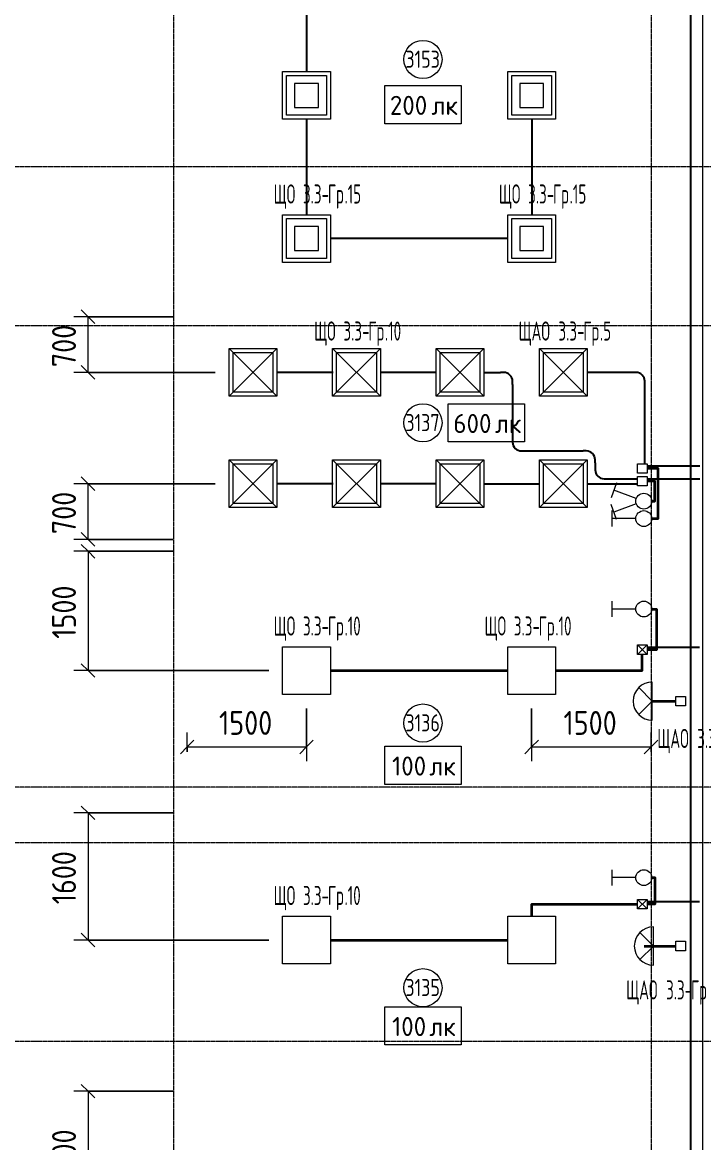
# Model space of a CAD drawing. Header units: millimetres. Extents: x -4730 to 98194, y -4296 to 93388.
# Drawn here: x 76099 to 84661, y 12727 to 26817 of the extents above; entities that cross this region are included whole.
import ezdxf

# ---------------------------------------------------------------- set-up
doc = ezdxf.new("R2010")
doc.units = ezdxf.units.MM
doc.linetypes.add('Линия сетки', pattern=[22.225, 12.7, -3.175, 3.175, -3.175])
for name, color, linetype, lineweight, true_color in [('Кабельные лотки', 5, 'Continuous', 25, 0x0000ff), ('Короба', 7, 'Continuous', 25, 0x008000), ('Соединительные детали коробов', 7, 'Continuous', 25, 0x008000), ('Типовые аннотации', 5, 'Continuous', 18, 0x0000ff)]:
    doc.layers.add(name, color=color, linetype=linetype, lineweight=lineweight, true_color=true_color)
for name, color, linetype, lineweight in [('Марки помещений', 7, 'Continuous', 9), ('Марки силовых электроприборов', 7, 'Continuous', 9), ('Осевая линия', 7, 'Continuous', 18), ('Оси', 7, 'Continuous', 9), ('Провода', 7, 'Continuous', 35), ('Размеры', 7, 'Continuous', 9), ('Размеры-120', 7, 'Continuous', 9)]:
    doc.layers.add(name, color=color, linetype=linetype, lineweight=lineweight)
doc.styles.add('GOST Common', font='GOST_Common.ttf', dxfattribs={"width": 0.6, "height": 240})
doc.styles.add('GOST Common_1', font='GOST_Common.ttf', dxfattribs={"width": 0.9, "height": 300})
doc.styles.add('GOST Common_2', font='GOST_Common.ttf', dxfattribs={"width": 0.8, "height": 216})
doc.styles.add('GOST Common_3', font='GOST_Common.ttf', dxfattribs={"height": 240})
doc.dimstyles.new('ADSK_Проверочный', dxfattribs={"dimscale": 304.8, "dimtxt": 301.714499, "dimasz": 0.556693, "dimexe": 0.590551, "dimexo": 0.590551, "dimgap": 0.19685, "dimtad": 1, "dimdec": 3, "dimrnd": 0.001, "dimdsep": 46, "dimtxsty": 'GOST Common_1', "dimblk1": 'OBLIQUE', "dimblk2": 'OBLIQUE', "dimsah": 1, "dimcen": 0.09, "dimazin": 0, "dimtfac": 1, "dimtdec": 4, "dimtix": 1, "dimtmove": 0, "dimatfit": 3, "dimfxl": 1, "dimtvp": 1, "dimtolj": 1, "dimtzin": 0, "dimarcsym": 2})

# ---------------------------------------------------------------- blocks, each defined once
blk = doc.blocks.new('M_Короб_ отвод - Плоский торец - ПВХ - Стандартная-2386742-3-й этаж')
at = {"layer": 'Соединительные детали коробов'}
for p, q in [((0, 111.95), (0, 150.05)), ((-150.05, 0), (-111.95, 0))]:
    blk.add_line(p, q, dxfattribs=at)
blk.add_arc((-111.95, 111.95), 111.95, 270, 0, dxfattribs=at)
blk = doc.blocks.new('DIMBLOCK205-3-й этаж')
at = {"layer": 'Размеры-120'}
for p, q in [((79670, 18187), (79670, 17524)), ((79670, 17704), (79670, 18187)), ((78170, 17644), (78170, 17884)), ((78170, 17704), (78255, 17789)), ((79670, 17704), (79755, 17789)), ((78170, 17704), (78085, 17619)), ((78170, 17704), (79670, 17704)), ((78170, 17704), (78170, 17644)), ((79670, 17704), (79585, 17619))]:
    blk.add_line(p, q, dxfattribs=at)
at = {"layer": 'Размеры-120', "color": 0, "insert": (78570, 18156), "char_height": 300, "width": 840.71, "attachment_point": 1, "line_spacing_factor": 1.022761, "style": 'GOST Common_1'}
blk.add_mtext('1500', dxfattribs=at)
blk = doc.blocks.new('_Oblique')
at = {"color": 0, "linetype": 'ByBlock', "lineweight": -2}
blk.add_line((-0.5, -0.5), (0.5, 0.5), dxfattribs=at)
blk = doc.blocks.new('DIMBLOCK206-3-й этаж')
at = {"layer": 'Размеры-120'}
for p, q in [((82500, 18187), (82500, 17524)), ((82500, 17704), (82500, 18187)), ((82500, 17704), (82585, 17789)), ((84000, 17644), (84000, 17884)), ((84000, 17704), (84085, 17789)), ((82500, 17704), (82415, 17619)), ((82500, 17704), (84000, 17704)), ((84000, 17704), (83915, 17619)), ((84000, 17704), (84000, 17644))]:
    blk.add_line(p, q, dxfattribs=at)
at = {"layer": 'Размеры-120', "color": 0, "insert": (82900, 18156), "char_height": 300, "width": 840.71, "attachment_point": 1, "line_spacing_factor": 1.022761, "style": 'GOST Common_1'}
blk.add_mtext('1500', dxfattribs=at)
blk = doc.blocks.new('DIMBLOCK207-3-й этаж')
at = {"layer": 'Размеры-120'}
for p, q in [((77990, 23115), (76744, 23115)), ((76924, 23115), (76839, 23200)), ((76924, 22415), (76924, 23115)), ((76924, 23115), (77008, 23030)), ((76924, 23115), (77990, 23115)), ((78523, 22415), (76744, 22415)), ((76924, 22415), (76839, 22500)), ((76924, 22415), (77008, 22330)), ((76924, 22415), (78523, 22415))]:
    blk.add_line(p, q, dxfattribs=at)
at = {"layer": 'Размеры-120', "color": 0, "insert": (76472, 22481), "char_height": 300, "width": 681.16, "attachment_point": 1, "rotation": 90, "line_spacing_factor": 1.022761, "style": 'GOST Common_1'}
blk.add_mtext('700', dxfattribs=at)
blk = doc.blocks.new('DIMBLOCK208-3-й этаж')
at = {"layer": 'Размеры-120'}
for p, q in [((78523, 21015), (76744, 21015)), ((76924, 21015), (76839, 21100)), ((76924, 20315), (76924, 21015)), ((76924, 21015), (77008, 20930)), ((76924, 21015), (78523, 21015)), ((77990, 20315), (76744, 20315)), ((76924, 20315), (76839, 20400)), ((76924, 20315), (77008, 20230)), ((76924, 20315), (77990, 20315))]:
    blk.add_line(p, q, dxfattribs=at)
at = {"layer": 'Размеры-120', "color": 0, "insert": (76472, 20381), "char_height": 300, "width": 681.16, "attachment_point": 1, "rotation": 90, "line_spacing_factor": 1.022761, "style": 'GOST Common_1'}
blk.add_mtext('700', dxfattribs=at)
blk = doc.blocks.new('DIMBLOCK209-3-й этаж')
at = {"layer": 'Размеры-120'}
for p, q in [((77990, 20165), (76744, 20165)), ((76924, 20165), (76839, 20250)), ((76924, 20165), (76924, 18665)), ((76924, 20165), (77008, 20080)), ((76924, 20165), (77990, 20165)), ((76924, 18665), (76839, 18750)), ((79195, 18665), (76744, 18665)), ((76924, 18665), (77008, 18580)), ((76924, 18665), (79195, 18665))]:
    blk.add_line(p, q, dxfattribs=at)
at = {"layer": 'Размеры-120', "color": 0, "insert": (76472, 19065), "char_height": 300, "width": 840.71, "attachment_point": 1, "rotation": 90, "line_spacing_factor": 1.022761, "style": 'GOST Common_1'}
blk.add_mtext('1500', dxfattribs=at)
blk = doc.blocks.new('DIMBLOCK210-3-й этаж')
at = {"layer": 'Размеры-120'}
for p, q in [((76924, 16875), (76839, 16960)), ((77990, 16875), (76744, 16875)), ((76924, 16875), (76924, 15275)), ((76924, 16875), (77008, 16790)), ((76924, 16875), (77990, 16875)), ((76924, 15275), (76839, 15360)), ((79195, 15275), (76744, 15275)), ((76924, 15275), (77008, 15190)), ((76924, 15275), (79195, 15275))]:
    blk.add_line(p, q, dxfattribs=at)
at = {"layer": 'Размеры-120', "color": 0, "insert": (76472, 15725), "char_height": 300, "width": 840.71, "attachment_point": 1, "rotation": 90, "line_spacing_factor": 1.022761, "style": 'GOST Common_1'}
blk.add_mtext('1600', dxfattribs=at)
blk = doc.blocks.new('DIMBLOCK211-3-й этаж')
at = {"layer": 'Размеры-120'}
for p, q in [((76924, 13375), (76839, 13460)), ((77990, 13375), (76744, 13375)), ((76924, 13375), (76924, 11775)), ((76924, 13375), (77008, 13290)), ((76924, 13375), (77990, 13375)), ((76924, 11775), (76839, 11860)), ((79195, 11775), (76744, 11775)), ((76924, 11775), (77008, 11690)), ((76924, 11775), (79195, 11775))]:
    blk.add_line(p, q, dxfattribs=at)
at = {"layer": 'Размеры-120', "color": 0, "insert": (76472, 12225), "char_height": 300, "width": 840.71, "attachment_point": 1, "rotation": 90, "line_spacing_factor": 1.022761, "style": 'GOST Common_1'}
blk.add_mtext('1600', dxfattribs=at)
blk = doc.blocks.new('ADSK_Марка_Помещение_1_ГОСТ21-501-2011 - Номер-85995-3-й этаж')
at = {"layer": 'Марки помещений'}
blk.add_circle((0, 0), 2, dxfattribs=at)
blk = doc.blocks.new('Морка помещения_освещённость_ - Морка помещения_освещённость_-1484368-3-й этаж')
at = {"layer": 'Марки помещений', "color": 190, "true_color": 0x8000ff}
for p, q in [((-4, 0), (-4, 4)), ((-4, 4), (4, 4)), ((4, 4), (4, 0)), ((4, 0), (-4, 0))]:
    blk.add_line(p, q, dxfattribs=at)

msp = doc.modelspace()

# ---------------------------------------------------------------- linework, layer by layer
at = {"layer": 'Кабельные лотки'}
msp.add_line((84497.9607, 45760), (84497.9607, 2398.1437), dxfattribs=at)
at = {"layer": 'Короба'}
for p, q in [((79672.264, 26196.4468), (79672.264, 27057.065)), ((79672.264, 24396.4468), (79672.264, 25601.4468)), ((82502.264, 25601.4468), (82502.264, 24396.4468)), ((82204.764, 24098.9468), (79969.764, 24098.9468)), ((80003.1897, 22415), (79298.1897, 22415)), ((81303.1897, 22415), (80598.1897, 22415)), ((81898.1897, 22415), (82109.95, 22415)), ((83772.3124, 22415), (83198.1897, 22415)), ((82260, 22264.95), (82260, 21576.6025)), ((83922.3624, 21266.5), (83922.3624, 22264.95)), ((82410.05, 21426.5525), (83148.1397, 21426.5525)), ((83298.1897, 21276.5025), (83298.1897, 21228.05)), ((83950.8624, 21238), (84613.6067, 21238)), ((80003.1897, 21015), (79298.1897, 21015)), ((81303.1897, 21015), (80598.1897, 21015)), ((81898.1897, 21015), (82603.1897, 21015)), ((83198.1897, 21015), (83830.8624, 21015)), ((83448.2397, 21078), (83830.8624, 21078)), ((83950.8624, 21078), (84613.6067, 21078)), ((83950.8624, 18958), (84610.8624, 18958)), ((83950.8624, 15758), (84610.8624, 15758))]:
    msp.add_line(p, q, dxfattribs=at)
at = {"layer": 'Осевая линия'}
msp.add_line((84647.9607, 45760), (84647.9607, 2398.1437), dxfattribs=at)
at = {"layer": 'Оси', "linetype": 'Линия сетки'}
for p, q in [((78000, 93388.3703), (78000, -3096.3487)), ((84000, 93388.3703), (84000, -3096.3487)), ((98194.2682, 25000), (-3530.0173, 25000)), ((98194.2682, 23000), (-3530.0173, 23000)), ((98194.2682, 17200), (-3530.0173, 17200)), ((98194.2682, 16500), (-3530.0173, 16500)), ((98194.2682, 14000), (-3530.0173, 14000))]:
    msp.add_line(p, q, dxfattribs=at)
at = {"layer": 'Провода'}
for p, q in [((79970, 18665), (82200, 18665)), ((84015, 18280.0005), (84312.4744, 18280)), ((79970, 15275), (82200, 15275)), ((83915, 15200), (84312.4744, 15200))]:
    msp.add_line(p, q, dxfattribs=at)
at = {"layer": 'Провода', "flags": 128}
for points in [[(84009.3567, 20576.2257), (84090, 20576.2257), (84090, 21206.5021), (83950.8624, 21206.5006)], [(84009.3567, 20795.446), (84050, 20795.446), (84050, 21046.5021), (83950.8624, 21046.5008)], [(84009.3567, 19438.7154), (84070, 19438.7154), (84070, 18926.5021), (83950.8624, 18926.5007)], [(82800, 18665), (83890.8576, 18665), (83890.8613, 18866.5)], [(84009.3567, 16060), (84050, 16060), (84050, 15726.5021), (83950.8624, 15726.5008)], [(82501.5043, 15575), (82502.264, 15726.5021), (83830.8624, 15726.5001)]]:
    msp.add_lwpolyline(points, dxfattribs=at)
at = {"layer": 'Типовые аннотации'}
for p, q in [((79370, 26198.9468), (79970, 26198.9468)), ((79370, 25598.9468), (79370, 26198.9468)), ((79420, 26148.9468), (79920, 26148.9468)), ((79420, 25648.9468), (79420, 26148.9468)), ((79920, 26148.9468), (79920, 25648.9468)), ((79970, 26198.9468), (79970, 25598.9468)), ((82200, 26198.9468), (82800, 26198.9468)), ((82200, 25598.9468), (82200, 26198.9468)), ((82250, 26148.9468), (82750, 26148.9468)), ((82250, 25648.9468), (82250, 26148.9468)), ((82750, 26148.9468), (82750, 25648.9468)), ((82800, 26198.9468), (82800, 25598.9468)), ((79520, 26048.9468), (79520, 25748.9468)), ((79820, 26048.9468), (79520, 26048.9468)), ((79820, 25748.9468), (79820, 26048.9468)), ((82350, 26048.9468), (82350, 25748.9468)), ((82650, 26048.9468), (82350, 26048.9468)), ((82650, 25748.9468), (82650, 26048.9468)), ((79920, 25648.9468), (79420, 25648.9468)), ((79520, 25748.9468), (79820, 25748.9468)), ((82750, 25648.9468), (82250, 25648.9468)), ((82350, 25748.9468), (82650, 25748.9468)), ((79970, 25598.9468), (79370, 25598.9468)), ((82800, 25598.9468), (82200, 25598.9468)), ((79370, 24398.9468), (79970, 24398.9468)), ((79370, 23798.9468), (79370, 24398.9468)), ((79970, 24398.9468), (79970, 23798.9468)), ((82200, 24398.9468), (82800, 24398.9468)), ((82200, 23798.9468), (82200, 24398.9468)), ((82800, 24398.9468), (82800, 23798.9468)), ((79420, 24348.9468), (79920, 24348.9468)), ((79420, 23848.9468), (79420, 24348.9468)), ((79520, 24248.9468), (79520, 23948.9468)), ((79820, 24248.9468), (79520, 24248.9468)), ((79820, 23948.9468), (79820, 24248.9468)), ((79920, 24348.9468), (79920, 23848.9468)), ((82250, 24348.9468), (82750, 24348.9468)), ((82250, 23848.9468), (82250, 24348.9468)), ((82350, 24248.9468), (82350, 23948.9468)), ((82650, 24248.9468), (82350, 24248.9468)), ((82650, 23948.9468), (82650, 24248.9468)), ((82750, 24348.9468), (82750, 23848.9468)), ((79920, 23848.9468), (79420, 23848.9468)), ((79520, 23948.9468), (79820, 23948.9468)), ((82750, 23848.9468), (82250, 23848.9468)), ((82350, 23948.9468), (82650, 23948.9468)), ((79970, 23798.9468), (79370, 23798.9468)), ((82800, 23798.9468), (82200, 23798.9468)), ((78698.4257, 22715), (79298.4257, 22715)), ((78698.4257, 22115), (78698.4257, 22715)), ((78698.4257, 22715), (79298.4257, 22115)), ((78698.4257, 22115), (79298.4257, 22715)), ((79298.4257, 22715), (79298.4257, 22115)), ((79998.4257, 22715), (80598.4257, 22715)), ((79998.4257, 22115), (79998.4257, 22715)), ((79998.4257, 22715), (80598.4257, 22115)), ((79998.4257, 22115), (80598.4257, 22715)), ((80598.4257, 22715), (80598.4257, 22115)), ((81298.4257, 22715), (81898.4257, 22715)), ((81298.4257, 22115), (81298.4257, 22715)), ((81298.4257, 22715), (81898.4257, 22115)), ((81298.4257, 22115), (81898.4257, 22715)), ((81898.4257, 22715), (81898.4257, 22115)), ((78748.4257, 22665), (79248.4257, 22665)), ((78748.4257, 22165), (78748.4257, 22665)), ((79248.4257, 22665), (79248.4257, 22165)), ((80048.4257, 22665), (80548.4257, 22665)), ((80048.4257, 22165), (80048.4257, 22665)), ((80548.4257, 22665), (80548.4257, 22165)), ((81348.4257, 22665), (81848.4257, 22665)), ((81348.4257, 22165), (81348.4257, 22665)), ((81848.4257, 22665), (81848.4257, 22165)), ((79248.4257, 22165), (78748.4257, 22165)), ((80548.4257, 22165), (80048.4257, 22165)), ((81848.4257, 22165), (81348.4257, 22165)), ((79298.4257, 22115), (78698.4257, 22115)), ((80598.4257, 22115), (79998.4257, 22115)), ((81898.4257, 22115), (81298.4257, 22115)), ((78698.4257, 21315), (79298.4257, 21315)), ((78698.4257, 20715), (78698.4257, 21315)), ((78698.4257, 21315), (79298.4257, 20715)), ((78698.4257, 20715), (79298.4257, 21315)), ((79298.4257, 21315), (79298.4257, 20715)), ((79998.4257, 21315), (80598.4257, 21315)), ((79998.4257, 20715), (79998.4257, 21315)), ((79998.4257, 21315), (80598.4257, 20715)), ((79998.4257, 20715), (80598.4257, 21315)), ((80598.4257, 21315), (80598.4257, 20715)), ((81298.4257, 21315), (81898.4257, 21315)), ((81298.4257, 20715), (81298.4257, 21315)), ((81298.4257, 21315), (81898.4257, 20715)), ((81298.4257, 20715), (81898.4257, 21315)), ((81898.4257, 21315), (81898.4257, 20715)), ((82598.4257, 21315), (83198.4257, 21315)), ((82598.4257, 20715), (82598.4257, 21315)), ((82598.4257, 21315), (83198.4257, 20715)), ((82598.4257, 20715), (83198.4257, 21315)), ((83198.4257, 21315), (83198.4257, 20715)), ((78748.4257, 21265), (79248.4257, 21265)), ((78748.4257, 20765), (78748.4257, 21265)), ((79248.4257, 21265), (79248.4257, 20765)), ((80048.4257, 21265), (80548.4257, 21265)), ((80048.4257, 20765), (80048.4257, 21265)), ((80548.4257, 21265), (80548.4257, 20765)), ((81348.4257, 21265), (81848.4257, 21265)), ((81348.4257, 20765), (81348.4257, 21265)), ((81848.4257, 21265), (81848.4257, 20765)), ((82648.4257, 21265), (83148.4257, 21265)), ((82648.4257, 20765), (82648.4257, 21265)), ((83148.4257, 21265), (83148.4257, 20765)), ((83567.6816, 21026.2233), (83499.2776, 20838.2848)), ((83815.3874, 20829.648), (83533.4796, 20932.254)), ((79298.4257, 20715), (78698.4257, 20715)), ((79248.4257, 20765), (78748.4257, 20765)), ((80598.4257, 20715), (79998.4257, 20715)), ((80548.4257, 20765), (80048.4257, 20765)), ((81898.4257, 20715), (81298.4257, 20715)), ((81848.4257, 20765), (81348.4257, 20765)), ((83198.4257, 20715), (82598.4257, 20715)), ((83148.4257, 20765), (82648.4257, 20765)), ((83567.6816, 20564.6687), (83499.2776, 20752.6072)), ((83815.3874, 20761.244), (83533.4796, 20658.6379)), ((83509.3567, 19538.7154), (83509.3567, 19338.7154)), ((83809.3567, 19438.7154), (83509.3567, 19438.7154)), ((79370, 18965), (79970, 18965)), ((79370, 18365), (79370, 18965)), ((79970, 18965), (79970, 18365)), ((82200, 18965), (82800, 18965)), ((82200, 18365), (82200, 18965)), ((82800, 18965), (82800, 18365)), ((79970, 18365), (79370, 18365)), ((82800, 18365), (82200, 18365)), ((83509.3567, 16160), (83509.3567, 15960)), ((83809.3567, 16060), (83509.3567, 16060)), ((79370, 15575), (79970, 15575)), ((79370, 14975), (79370, 15575)), ((79970, 15575), (79970, 14975)), ((82200, 15575), (82800, 15575)), ((82200, 14975), (82200, 15575)), ((82800, 15575), (82800, 14975)), ((79970, 14975), (79370, 14975)), ((82800, 14975), (82200, 14975))]:
    msp.add_line(p, q, dxfattribs=at)
at = {"layer": 'Типовые аннотации', "color": 1, "true_color": 0xff0000}
for p, q in [((82598.4257, 22715), (83198.4257, 22715)), ((82598.4257, 22115), (82598.4257, 22715)), ((82598.4257, 22715), (83198.4257, 22115)), ((82598.4257, 22115), (83198.4257, 22715)), ((83198.4257, 22715), (83198.4257, 22115)), ((82648.4257, 22665), (83148.4257, 22665)), ((82648.4257, 22165), (82648.4257, 22665)), ((83148.4257, 22665), (83148.4257, 22165)), ((83148.4257, 22165), (82648.4257, 22165)), ((83198.4257, 22115), (82598.4257, 22115)), ((83509.3567, 20676.2257), (83509.3567, 20476.2257)), ((83809.3567, 20576.2257), (83509.3567, 20576.2257)), ((84015, 18040), (84015, 18520)), ((84015, 18280), (83845.2944, 18449.7056)), ((84312.4744, 18340), (84432.4744, 18340)), ((84312.4744, 18220), (84312.4744, 18340)), ((84432.4744, 18340), (84432.4744, 18220)), ((84015, 18280), (83845.2944, 18110.2944)), ((84432.4744, 18220), (84312.4744, 18220)), ((84030, 15200), (83860.2944, 15369.7056)), ((84030, 14960), (84030, 15440)), ((84312.4744, 15260), (84432.4744, 15260)), ((84312.4744, 15140), (84312.4744, 15260)), ((84432.4744, 15260), (84432.4744, 15140)), ((84030, 15200), (83860.2944, 15030.2944)), ((84432.4744, 15140), (84312.4744, 15140))]:
    msp.add_line(p, q, dxfattribs=at)
at = {"layer": 'Типовые аннотации', "color": 7}
for p, q in [((83830.8624, 21266.5), (83950.8624, 21266.5)), ((83830.8624, 21146.5), (83830.8624, 21266.5)), ((83950.8624, 21146.5), (83830.8624, 21146.5)), ((83950.8624, 21266.5), (83950.8624, 21146.5)), ((83830.8624, 21106.5), (83950.8624, 21106.5)), ((83830.8624, 20986.5), (83830.8624, 21106.5)), ((83950.8624, 21106.5), (83950.8624, 20986.5)), ((83950.8624, 20986.5), (83830.8624, 20986.5)), ((83830.8624, 18986.5), (83950.8624, 18986.5)), ((83830.8624, 18866.5), (83830.8624, 18986.5)), ((83830.8624, 18986.5), (83950.8624, 18866.5)), ((83830.8624, 18866.5), (83950.8624, 18986.5)), ((83950.8624, 18986.5), (83950.8624, 18866.5)), ((83950.8624, 18866.5), (83830.8624, 18866.5)), ((83830.8624, 15786.5), (83950.8624, 15786.5)), ((83830.8624, 15666.5), (83830.8624, 15786.5)), ((83830.8624, 15786.5), (83950.8624, 15666.5)), ((83830.8624, 15666.5), (83950.8624, 15786.5)), ((83950.8624, 15786.5), (83950.8624, 15666.5)), ((83950.8624, 15666.5), (83830.8624, 15666.5))]:
    msp.add_line(p, q, dxfattribs=at)
at = {"layer": 'Типовые аннотации'}
for centre in [(83909.3567, 20795.446), (83909.3567, 19438.7154), (83909.3567, 16060)]:
    msp.add_circle(centre, 100, dxfattribs=at)
at = {"layer": 'Типовые аннотации', "color": 1, "true_color": 0xff0000}
msp.add_circle((83909.3567, 20576.2257), 100, dxfattribs=at)
for centre in [(84015, 18280), (84030, 15200)]:
    msp.add_arc(centre, 240, 90, 270, dxfattribs=at)

# ---------------------------------------------------------------- block references
at = {"layer": 'Марки помещений', "xscale": 120, "yscale": 120, "zscale": 120}
for p in [(81133.6007, 26351.5977), (81133.6007, 21780.9518), (81133.6007, 18004.4508), (81133.6007, 14675.6205)]:
    msp.add_blockref('ADSK_Марка_Помещение_1_ГОСТ21-501-2011 - Номер-85995-3-й этаж', p, dxfattribs=at)
at = {"layer": 'Марки помещений', "color": 190, "true_color": 0x8000ff, "xscale": 120, "yscale": 120, "zscale": 120}
for p in [(81133.6007, 25542.4884), (81931.5979, 21540.9518), (81133.6007, 17232.4003), (81133.6007, 13955.6205)]:
    msp.add_blockref('Морка помещения_освещённость_ - Морка помещения_освещённость_-1484368-3-й этаж', p, dxfattribs=at)
at = {"layer": 'Соединительные детали коробов'}
for p, rotation in [((82260, 22415), 90), ((83922.3624, 22415), 90), ((82260, 21426.5525), 270), ((83298.1897, 21426.5525), 90), ((83298.1897, 21078), 270)]:
    msp.add_blockref('M_Короб_ отвод - Плоский торец - ПВХ - Стандартная-2386742-3-й этаж', p, dxfattribs=dict(at, rotation=rotation))

# ---------------------------------------------------------------- texts
at = {"layer": 'Марки помещений', "char_height": 216, "width": 546.4302, "attachment_point": 1, "style": 'GOST Common_2'}
for s, insert in [('3153', (80912.4848, 26462.3849)), ('3137', (80912.4848, 21891.739)), ('3136', (80912.4848, 18115.2381)), ('3135', (80912.4848, 14786.4077))]:
    msp.add_mtext(s, dxfattribs=dict(at, insert=insert))
at = {"layer": 'Марки помещений', "color": 190, "true_color": 0x8000ff, "char_height": 240, "attachment_point": 1, "style": 'GOST Common_3'}
for s, insert, width in [('200', (80717.5169, 25894.2004), 634.9365), ('лк', (81241.3919, 25894.2004), 413.67075), ('600', (81515.514, 21892.6637), 634.9365), ('лк', (82039.389, 21892.6637), 413.67075), ('100', (80745.7169, 17584.1123), 567.59475), ('лк', (81214.0294, 17584.1123), 413.67075), ('100', (80745.7169, 14307.3324), 567.59475), ('лк', (81214.0294, 14307.3324), 413.67075)]:
    msp.add_mtext(s, dxfattribs=dict(at, insert=insert, width=width))
at = {"layer": 'Марки силовых электроприборов', "char_height": 240, "attachment_point": 1, "style": 'GOST Common'}
for s, insert, width in [('ЩО', (79257.0853, 24779.1292), 340.55685), (' 3.3-', (79538.0728, 24779.1292), 484.8606), ('Гр', (79938.1228, 24779.1292), 253.9746), ('.15', (80147.6728, 24779.1292), 265.5189), ('ЩО', (82087.0853, 24779.1292), 340.55685), (' 3.3-', (82368.0728, 24779.1292), 484.8606), ('Гр', (82768.1228, 24779.1292), 253.9746), ('.15', (82977.6728, 24779.1292), 265.5189), ('ЩО', (79765.511, 23055.1824), 340.55685), (' 3.3-', (80046.4985, 23055.1824), 484.8606), ('Гр', (80446.5485, 23055.1824), 253.9746), ('.10', (80656.0985, 23055.1824), 265.5189), ('ЩАО', (82334.551, 23055.1824), 502.17705), (' 3.3-', (82748.8885, 23055.1824), 484.8606), ('Гр', (83148.9385, 23055.1824), 253.9746), ('.5', (83358.4885, 23055.1824), 178.93665), ('ЩО', (79257.0853, 19345.1824), 340.55685), (' 3.3-', (79538.0728, 19345.1824), 484.8606), ('Гр', (79938.1228, 19345.1824), 253.9746), ('.10', (80147.6728, 19345.1824), 265.5189), ('ЩО', (81907.0853, 19345.1824), 340.55685), (' 3.3-', (82188.0728, 19345.1824), 484.8606), ('Гр', (82588.1228, 19345.1824), 253.9746), ('.10', (82797.6728, 19345.1824), 265.5189), ('ЩАО', (84079.3002, 17930.6741), 502.17705), (' 3.3-', (84493.6377, 17930.6741), 484.8606), ('ЩО', (79257.0853, 15955.1824), 340.55685), (' 3.3-', (79538.0728, 15955.1824), 484.8606), ('Гр', (79938.1228, 15955.1824), 253.9746), ('.10', (80147.6728, 15955.1824), 265.5189), ('ЩАО', (83687.4749, 14767.9959), 502.17705), (' 3.3-', (84101.8124, 14767.9959), 484.8606), ('Гр', (84501.8624, 14767.9959), 253.9746)]:
    msp.add_mtext(s, dxfattribs=dict(at, insert=insert, width=width))

# ---------------------------------------------------------------- dimensions: what is measured, and where the dimension line sits
at = {"layer": 'Размеры'}
for base, p1, p2, override, picture, middle in [((76923.6314, 23115), (78703.1897, 22415), (78170, 23115), {"dimpost": '<>', "dimfxl": 879.938189}, 'DIMBLOCK207-3-й этаж', (76713.6314, 22765)), ((76923.6314, 21015), (78170, 20315), (78703.1897, 21015), {"dimpost": '<>', "dimfxl": 879.938189}, 'DIMBLOCK208-3-й этаж', (76713.6314, 20665)), ((76923.6314, 18665), (78170, 20165), (79374.764, 18665), {"dimpost": '<>', "dimfxl": 1923.916903}, 'DIMBLOCK209-3-й этаж', (76713.6314, 19415)), ((76923.6314, 15275), (78170, 16875), (79374.764, 15275), {"dimpost": '<>', "dimfxl": 2002.862015}, 'DIMBLOCK210-3-й этаж', (76713.6314, 16075)), ((76923.6314, 11775), (78170, 13375), (79374.764, 11775), {"dimpost": '<>', "dimfxl": 2002.862015}, 'DIMBLOCK211-3-й этаж', (76713.6314, 12575))]:
    dim = msp.add_linear_dim(base=base, p1=p1, p2=p2, angle=90, dimstyle='ADSK_Проверочный', override=override, dxfattribs=at)
    dim.commit()
    dim.dimension.update_dxf_attribs({"geometry": picture, "text_midpoint": middle})
for base, p1, p2, picture, middle in [((79670, 17703.9007), (78170, 17823.8826), (79670, 18367.5), 'DIMBLOCK205-3-й этаж', (78920, 17913.9007)), ((84000, 17703.9007), (82500, 18367.5), (84000, 17823.8826), 'DIMBLOCK206-3-й этаж', (83250, 17913.9007))]:
    dim = msp.add_linear_dim(base=base, p1=p1, p2=p2, dimstyle='ADSK_Проверочный', override={"dimpost": '<>', "dimfxl": 1595.468551}, dxfattribs=at)
    dim.commit()
    dim.dimension.update_dxf_attribs({"geometry": picture, "text_midpoint": middle})

doc.saveas('drawing.dxf')
